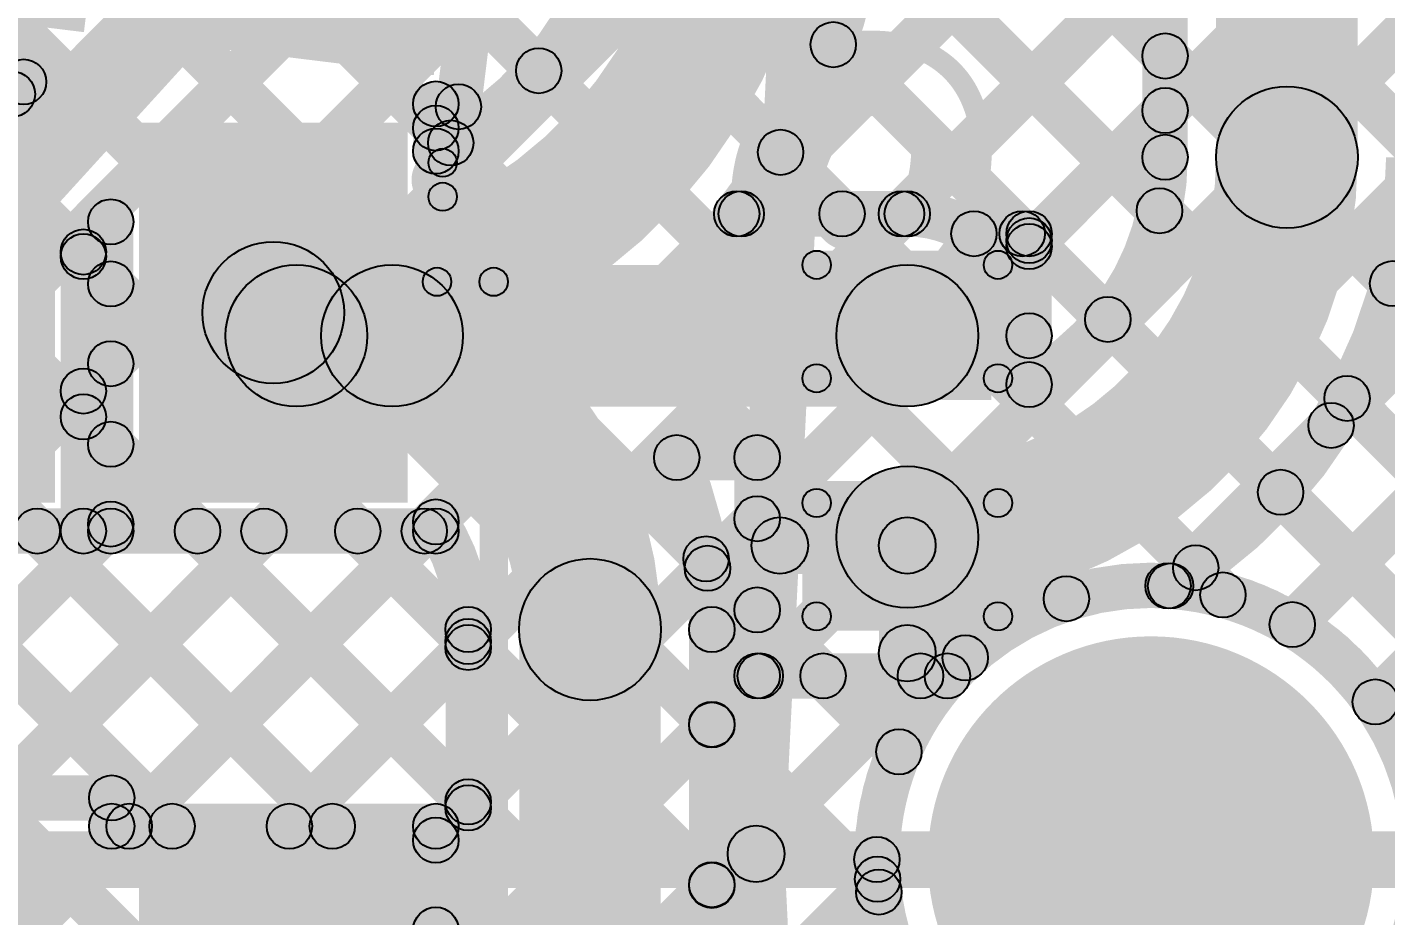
# Model space of a CAD drawing. Header units: millimetres. Extents: x -2.17 to 2.17, y -2.17 to 2.17.
# Drawn here: x -1.7723 to -1.5325, y -0.0099 to 0.1468 of the extents above; entities that cross this region are included whole.
import ezdxf

# ---------------------------------------------------------------- set-up
doc = ezdxf.new("R2010")
doc.units = ezdxf.units.MM
doc.header["$MEASUREMENT"] = 0
for name, color, linetype in [('BottomLayer', 5, 'Continuous'), ('BottomSolder', 6, 'Continuous'), ('Mechanical1', 6, 'Continuous'), ('Mechanical2', 216, 'Continuous'), ('MultiLayer', 9, 'Continuous'), ('PadHoleLayer', 156, 'Continuous'), ('TopLayer', 1, 'Continuous'), ('TopOverlay', 2, 'Continuous'), ('TopPaste', 8, 'Continuous'), ('TopSolder', 216, 'Continuous')]:
    doc.layers.add(name, color=color, linetype=linetype)

# ---------------------------------------------------------------- blocks, each defined once
blk = doc.blocks.new('WS2812B_M____125')
at = {"layer": 'TopLayer'}
for points in [[(-0.09409, 0.05079), (-0.03504, 0.05079), (-0.03504, 0.01142), (-0.09409, 0.01142)], [(0.03504, 0.05079), (0.09409, 0.05079), (0.09409, 0.01142), (0.03504, 0.01142)], [(-0.09409, -0.01142), (-0.03504, -0.01142), (-0.03504, -0.05079), (-0.09409, -0.05079)], [(0.03504, -0.01142), (0.09409, -0.01142), (0.09409, -0.05079), (0.03504, -0.05079)]]:
    blk.add_hatch(color=1, dxfattribs=at).paths.add_polyline_path(points)
at = {"layer": 'TopOverlay'}
h = blk.add_hatch(color=2, dxfattribs=at)
edge = h.paths.add_edge_path()
edge.add_arc((-0.07, 0.07), 0.0025, 0, 360)
h = blk.add_hatch(color=2, dxfattribs=at)
edge = h.paths.add_edge_path()
edge.add_arc((-0.07, 0.07), 0.0025, 0, 360)
for points in [[(0.07, 0.0725), (0.07, 0.0675), (-0.07, 0.0675), (-0.07, 0.0725)], [(-0.0675, 0.06), (-0.0725, 0.06), (-0.0725, 0.07), (-0.0675, 0.07)], [(0.0725, 0.06), (0.0675, 0.06), (0.0675, 0.07), (0.0725, 0.07)], [(-0.0675, -0.07), (-0.0725, -0.07), (-0.0725, -0.06), (-0.0675, -0.06)], [(0.0725, -0.07), (0.0675, -0.07), (0.0675, -0.06), (0.0725, -0.06)], [(0.07, -0.0675), (0.07, -0.0725), (-0.07, -0.0725), (-0.07, -0.0675)]]:
    blk.add_hatch(color=2, dxfattribs=at).paths.add_polyline_path(points)
h = blk.add_hatch(color=2, dxfattribs=at)
edge = h.paths.add_edge_path()
edge.add_arc((0.07, 0.07), 0.0025, 0, 360)
h = blk.add_hatch(color=2, dxfattribs=at)
edge = h.paths.add_edge_path()
edge.add_arc((0.07, 0.07), 0.0025, 0, 360)
h = blk.add_hatch(color=2, dxfattribs=at)
edge = h.paths.add_edge_path()
edge.add_arc((-0.091, 0.061), 0.0025, 0, 360)
h = blk.add_hatch(color=2, dxfattribs=at)
edge = h.paths.add_edge_path()
edge.add_arc((-0.085, 0.061), 0.0025, 0, 360)
h = blk.add_hatch(color=2, dxfattribs=at)
edge = h.paths.add_edge_path()
edge.add_arc((-0.07, 0.06), 0.0025, 0, 360)
h = blk.add_hatch(color=2, dxfattribs=at)
edge = h.paths.add_edge_path()
edge.add_arc((0.07, 0.06), 0.0025, 0, 360)
h = blk.add_hatch(color=2, dxfattribs=at)
edge = h.paths.add_edge_path()
edge.add_arc((-0.07, -0.06), 0.0025, 0, 360)
h = blk.add_hatch(color=2, dxfattribs=at)
edge = h.paths.add_edge_path()
edge.add_arc((0.07, -0.06), 0.0025, 0, 360)
h = blk.add_hatch(color=2, dxfattribs=at)
edge = h.paths.add_edge_path()
edge.add_arc((-0.07, -0.07), 0.0025, 0, 360)
h = blk.add_hatch(color=2, dxfattribs=at)
edge = h.paths.add_edge_path()
edge.add_arc((-0.07, -0.07), 0.0025, 0, 360)
h = blk.add_hatch(color=2, dxfattribs=at)
edge = h.paths.add_edge_path()
edge.add_arc((0.07, -0.07), 0.0025, 0, 360)
h = blk.add_hatch(color=2, dxfattribs=at)
edge = h.paths.add_edge_path()
edge.add_arc((0.07, -0.07), 0.0025, 0, 360)
at = {"layer": 'TopPaste'}
for points in [[(-0.09409, 0.05079), (-0.03504, 0.05079), (-0.03504, 0.01142), (-0.09409, 0.01142)], [(0.03504, 0.05079), (0.09409, 0.05079), (0.09409, 0.01142), (0.03504, 0.01142)], [(-0.09409, -0.01142), (-0.03504, -0.01142), (-0.03504, -0.05079), (-0.09409, -0.05079)], [(0.03504, -0.01142), (0.09409, -0.01142), (0.09409, -0.05079), (0.03504, -0.05079)]]:
    blk.add_hatch(color=8, dxfattribs=at).paths.add_polyline_path(points)
at = {"layer": 'TopSolder'}
for points in [[(-0.09809, 0.05479), (-0.03104, 0.05479), (-0.03104, 0.00742), (-0.09809, 0.00742)], [(0.03104, 0.05479), (0.09809, 0.05479), (0.09809, 0.00742), (0.03104, 0.00742)], [(-0.09809, -0.00742), (-0.03104, -0.00742), (-0.03104, -0.05479), (-0.09809, -0.05479)], [(0.03104, -0.00742), (0.09809, -0.00742), (0.09809, -0.05479), (0.03104, -0.05479)]]:
    blk.add_hatch(color=216, dxfattribs=at).paths.add_polyline_path(points)
at = {"layer": 'TopOverlay', "const_width": 0.005}
blk.add_lwpolyline([(-0.085, 0.061, 1), (-0.091, 0.061, 1)], format="xyb", close=True, dxfattribs=at)
at = {"layer": 'TopOverlay'}
for centre in [(-0.07, 0.07), (-0.07, 0.07), (0.07, 0.07), (0.07, 0.07), (-0.091, 0.061), (-0.085, 0.061), (-0.07, 0.06), (0.07, 0.06), (-0.07, -0.06), (0.07, -0.06), (-0.07, -0.07), (-0.07, -0.07), (0.07, -0.07), (0.07, -0.07)]:
    blk.add_circle(centre, 0.0025, dxfattribs=at)
blk = doc.blocks.new('WS2812B_M____126')
at = {"layer": 'TopLayer'}
for points in [[(-0.09409, 0.05079), (-0.03504, 0.05079), (-0.03504, 0.01142), (-0.09409, 0.01142)], [(0.03504, 0.05079), (0.09409, 0.05079), (0.09409, 0.01142), (0.03504, 0.01142)], [(-0.09409, -0.01142), (-0.03504, -0.01142), (-0.03504, -0.05079), (-0.09409, -0.05079)], [(0.03504, -0.01142), (0.09409, -0.01142), (0.09409, -0.05079), (0.03504, -0.05079)]]:
    blk.add_hatch(color=1, dxfattribs=at).paths.add_polyline_path(points)
at = {"layer": 'TopOverlay'}
h = blk.add_hatch(color=2, dxfattribs=at)
edge = h.paths.add_edge_path()
edge.add_arc((-0.07, 0.07), 0.0025, 0, 360)
h = blk.add_hatch(color=2, dxfattribs=at)
edge = h.paths.add_edge_path()
edge.add_arc((-0.07, 0.07), 0.0025, 0, 360)
for points in [[(0.07, 0.0725), (0.07, 0.0675), (-0.07, 0.0675), (-0.07, 0.0725)], [(-0.0675, 0.06), (-0.0725, 0.06), (-0.0725, 0.07), (-0.0675, 0.07)], [(0.0725, 0.06), (0.0675, 0.06), (0.0675, 0.07), (0.0725, 0.07)], [(-0.0675, -0.07), (-0.0725, -0.07), (-0.0725, -0.06), (-0.0675, -0.06)], [(0.0725, -0.07), (0.0675, -0.07), (0.0675, -0.06), (0.0725, -0.06)], [(0.07, -0.0675), (0.07, -0.0725), (-0.07, -0.0725), (-0.07, -0.0675)]]:
    blk.add_hatch(color=2, dxfattribs=at).paths.add_polyline_path(points)
h = blk.add_hatch(color=2, dxfattribs=at)
edge = h.paths.add_edge_path()
edge.add_arc((0.07, 0.07), 0.0025, 0, 360)
h = blk.add_hatch(color=2, dxfattribs=at)
edge = h.paths.add_edge_path()
edge.add_arc((0.07, 0.07), 0.0025, 0, 360)
h = blk.add_hatch(color=2, dxfattribs=at)
edge = h.paths.add_edge_path()
edge.add_arc((-0.091, 0.061), 0.0025, 0, 360)
h = blk.add_hatch(color=2, dxfattribs=at)
edge = h.paths.add_edge_path()
edge.add_arc((-0.085, 0.061), 0.0025, 0, 360)
h = blk.add_hatch(color=2, dxfattribs=at)
edge = h.paths.add_edge_path()
edge.add_arc((-0.07, 0.06), 0.0025, 0, 360)
h = blk.add_hatch(color=2, dxfattribs=at)
edge = h.paths.add_edge_path()
edge.add_arc((0.07, 0.06), 0.0025, 0, 360)
h = blk.add_hatch(color=2, dxfattribs=at)
edge = h.paths.add_edge_path()
edge.add_arc((-0.07, -0.06), 0.0025, 0, 360)
h = blk.add_hatch(color=2, dxfattribs=at)
edge = h.paths.add_edge_path()
edge.add_arc((0.07, -0.06), 0.0025, 0, 360)
h = blk.add_hatch(color=2, dxfattribs=at)
edge = h.paths.add_edge_path()
edge.add_arc((-0.07, -0.07), 0.0025, 0, 360)
h = blk.add_hatch(color=2, dxfattribs=at)
edge = h.paths.add_edge_path()
edge.add_arc((-0.07, -0.07), 0.0025, 0, 360)
h = blk.add_hatch(color=2, dxfattribs=at)
edge = h.paths.add_edge_path()
edge.add_arc((0.07, -0.07), 0.0025, 0, 360)
h = blk.add_hatch(color=2, dxfattribs=at)
edge = h.paths.add_edge_path()
edge.add_arc((0.07, -0.07), 0.0025, 0, 360)
at = {"layer": 'TopPaste'}
for points in [[(-0.09409, 0.05079), (-0.03504, 0.05079), (-0.03504, 0.01142), (-0.09409, 0.01142)], [(0.03504, 0.05079), (0.09409, 0.05079), (0.09409, 0.01142), (0.03504, 0.01142)], [(-0.09409, -0.01142), (-0.03504, -0.01142), (-0.03504, -0.05079), (-0.09409, -0.05079)], [(0.03504, -0.01142), (0.09409, -0.01142), (0.09409, -0.05079), (0.03504, -0.05079)]]:
    blk.add_hatch(color=8, dxfattribs=at).paths.add_polyline_path(points)
at = {"layer": 'TopSolder'}
for points in [[(-0.09809, 0.05479), (-0.03104, 0.05479), (-0.03104, 0.00742), (-0.09809, 0.00742)], [(0.03104, 0.05479), (0.09809, 0.05479), (0.09809, 0.00742), (0.03104, 0.00742)], [(-0.09809, -0.00742), (-0.03104, -0.00742), (-0.03104, -0.05479), (-0.09809, -0.05479)], [(0.03104, -0.00742), (0.09809, -0.00742), (0.09809, -0.05479), (0.03104, -0.05479)]]:
    blk.add_hatch(color=216, dxfattribs=at).paths.add_polyline_path(points)
at = {"layer": 'TopOverlay', "const_width": 0.005}
blk.add_lwpolyline([(-0.085, 0.061, 1), (-0.091, 0.061, 1)], format="xyb", close=True, dxfattribs=at)
at = {"layer": 'TopOverlay'}
for centre in [(-0.07, 0.07), (-0.07, 0.07), (0.07, 0.07), (0.07, 0.07), (-0.091, 0.061), (-0.085, 0.061), (-0.07, 0.06), (0.07, 0.06), (-0.07, -0.06), (0.07, -0.06), (-0.07, -0.07), (-0.07, -0.07), (0.07, -0.07), (0.07, -0.07)]:
    blk.add_circle(centre, 0.0025, dxfattribs=at)
blk = doc.blocks.new('C__0402_301')
at = {"layer": 'TopLayer'}
for points in [[(-0.0275, -0.0125), (-0.0275, 0.0125), (-0.0095, 0.0125), (-0.0095, -0.0125)], [(0.0095, -0.0125), (0.0095, 0.0125), (0.0275, 0.0125), (0.0275, -0.0125)]]:
    blk.add_hatch(color=1, dxfattribs=at).paths.add_polyline_path(points)
at = {"layer": 'TopOverlay'}
h = blk.add_hatch(color=2, dxfattribs=at)
edge = h.paths.add_edge_path()
edge.add_arc((-0.031, 0.016), 0.0025, 0, 360)
h = blk.add_hatch(color=2, dxfattribs=at)
edge = h.paths.add_edge_path()
edge.add_arc((-0.031, 0.016), 0.0025, 0, 360)
for points in [[(-0.031, 0.0135), (-0.031, 0.0185), (-0.011, 0.0185), (-0.011, 0.0135)], [(0.011, 0.0135), (0.011, 0.0185), (0.031, 0.0185), (0.031, 0.0135)], [(-0.0335, 0.016), (-0.0285, 0.016), (-0.0285, -0.016), (-0.0335, -0.016)], [(0.0285, 0.016), (0.0335, 0.016), (0.0335, -0.016), (0.0285, -0.016)], [(-0.031, -0.0185), (-0.031, -0.0135), (-0.011, -0.0135), (-0.011, -0.0185)], [(0.011, -0.0185), (0.011, -0.0135), (0.031, -0.0135), (0.031, -0.0185)]]:
    blk.add_hatch(color=2, dxfattribs=at).paths.add_polyline_path(points)
h = blk.add_hatch(color=2, dxfattribs=at)
edge = h.paths.add_edge_path()
edge.add_arc((-0.011, 0.016), 0.0025, 0, 360)
h = blk.add_hatch(color=2, dxfattribs=at)
edge = h.paths.add_edge_path()
edge.add_arc((0.011, 0.016), 0.0025, 0, 360)
h = blk.add_hatch(color=2, dxfattribs=at)
edge = h.paths.add_edge_path()
edge.add_arc((0.031, 0.016), 0.0025, 0, 360)
h = blk.add_hatch(color=2, dxfattribs=at)
edge = h.paths.add_edge_path()
edge.add_arc((0.031, 0.016), 0.0025, 0, 360)
h = blk.add_hatch(color=2, dxfattribs=at)
edge = h.paths.add_edge_path()
edge.add_arc((-0.031, -0.016), 0.0025, 0, 360)
h = blk.add_hatch(color=2, dxfattribs=at)
edge = h.paths.add_edge_path()
edge.add_arc((-0.031, -0.016), 0.0025, 0, 360)
h = blk.add_hatch(color=2, dxfattribs=at)
edge = h.paths.add_edge_path()
edge.add_arc((-0.011, -0.016), 0.0025, 0, 360)
h = blk.add_hatch(color=2, dxfattribs=at)
edge = h.paths.add_edge_path()
edge.add_arc((0.011, -0.016), 0.0025, 0, 360)
h = blk.add_hatch(color=2, dxfattribs=at)
edge = h.paths.add_edge_path()
edge.add_arc((0.031, -0.016), 0.0025, 0, 360)
h = blk.add_hatch(color=2, dxfattribs=at)
edge = h.paths.add_edge_path()
edge.add_arc((0.031, -0.016), 0.0025, 0, 360)
at = {"layer": 'TopPaste'}
for points in [[(-0.0275, -0.0125), (-0.0275, 0.0125), (-0.0095, 0.0125), (-0.0095, -0.0125)], [(0.0095, -0.0125), (0.0095, 0.0125), (0.0275, 0.0125), (0.0275, -0.0125)]]:
    blk.add_hatch(color=8, dxfattribs=at).paths.add_polyline_path(points)
at = {"layer": 'TopSolder'}
for points in [[(-0.02986, -0.01486), (-0.02986, 0.01486), (-0.00714, 0.01486), (-0.00714, -0.01486)], [(0.00714, -0.01486), (0.00714, 0.01486), (0.02986, 0.01486), (0.02986, -0.01486)]]:
    blk.add_hatch(color=216, dxfattribs=at).paths.add_polyline_path(points)
at = {"layer": 'TopOverlay'}
for centre in [(-0.031, 0.016), (-0.031, 0.016), (-0.011, 0.016), (0.011, 0.016), (0.031, 0.016), (0.031, 0.016), (-0.031, -0.016), (-0.031, -0.016), (-0.011, -0.016), (0.011, -0.016), (0.031, -0.016), (0.031, -0.016)]:
    blk.add_circle(centre, 0.0025, dxfattribs=at)

msp = doc.modelspace()

# ---------------------------------------------------------------- hatches: boundary and pattern name
at = {"layer": 'BottomLayer'}
for points in [[(-2.0239, 0.24906), (-2.01825, 0.25472), (-1.69986, -0.06367), (-1.70551, -0.06933)], [(-1.99562, 0.24906), (-1.98996, 0.25472), (-1.67157, -0.06367), (-1.67723, -0.06933)], [(-1.96733, 0.24906), (-1.96168, 0.25472), (-1.64329, -0.06367), (-1.64895, -0.06933)], [(-1.93905, 0.24906), (-1.93339, 0.25472), (-1.615, -0.06367), (-1.62066, -0.06933)], [(-1.92967, -0.03371), (-1.93533, -0.02806), (-1.65255, 0.25472), (-1.6469, 0.24906)], [(-1.92493, -0.05726), (-1.93059, -0.0516), (-1.62427, 0.25472), (-1.61861, 0.24906)], [(-1.90808, -0.06869), (-1.91373, -0.06303), (-1.59599, 0.25472), (-1.59033, 0.24906)], [(-1.91077, 0.24906), (-1.90511, 0.25472), (-1.58672, -0.06367), (-1.59238, -0.06933)], [(-1.88043, -0.06933), (-1.88609, -0.06367), (-1.5677, 0.25472), (-1.56204, 0.24906)], [(-1.88248, 0.24906), (-1.87682, 0.25472), (-1.6192, -0.00291), (-1.62486, -0.00856)], [(-1.85215, -0.06933), (-1.85781, -0.06367), (-1.53942, 0.25472), (-1.53376, 0.24906)], [(-1.8542, 0.24906), (-1.84854, 0.25472), (-1.61565, 0.02183), (-1.62131, 0.01617)], [(-1.82387, -0.06933), (-1.82952, -0.06367), (-1.51113, 0.25472), (-1.50548, 0.24906)], [(-1.82591, 0.24906), (-1.82026, 0.25472), (-1.60394, 0.0384), (-1.6096, 0.03275)], [(-1.79558, -0.06933), (-1.80124, -0.06367), (-1.48285, 0.25472), (-1.47719, 0.24906)], [(-1.79763, 0.24906), (-1.79197, 0.25472), (-1.58609, 0.04884), (-1.59175, 0.04318)], [(-1.7673, -0.06933), (-1.77295, -0.06367), (-1.45456, 0.25472), (-1.44891, 0.24906)], [(-1.76934, 0.24906), (-1.76369, 0.25472), (-1.55847, 0.0495), (-1.56413, 0.04384)], [(-1.73901, -0.06933), (-1.74467, -0.06367), (-1.42628, 0.25472), (-1.42062, 0.24906)], [(-1.74106, 0.24906), (-1.7354, 0.25472), (-1.41701, -0.06367), (-1.42267, -0.06933)], [(-1.71073, -0.06933), (-1.71638, -0.06367), (-1.398, 0.25472), (-1.39234, 0.24906)], [(-1.71278, 0.24906), (-1.70712, 0.25472), (-1.38873, -0.06367), (-1.39439, -0.06933)], [(-1.68449, 0.24906), (-1.67883, 0.25472), (-1.36403, -0.06009), (-1.36969, -0.06574)], [(-1.65621, 0.24906), (-1.65055, 0.25472), (-1.34842, -0.04741), (-1.35408, -0.05307)], [(-1.5677, 0.04542), (-1.57336, 0.05107), (-1.36971, 0.25472), (-1.36405, 0.24906)], [(-1.54622, 0.03861), (-1.55188, 0.04427), (-1.34143, 0.25472), (-1.33577, 0.24906)], [(-1.53158, 0.02496), (-1.53724, 0.03062), (-1.31314, 0.25472), (-1.30749, 0.24906)], [(-1.68244, -0.06933), (-1.6881, -0.06367), (-1.62507, -0.00064), (-1.61942, -0.0063)]]:
    msp.add_hatch(color=5, dxfattribs=at).paths.add_polyline_path(points)
h = msp.add_hatch(color=5, dxfattribs=at)
edge = h.paths.add_edge_path()
edge.add_arc((-1.57053, 0.04825), 0.004, 0, 360)
h = msp.add_hatch(color=5, dxfattribs=at)
edge = h.paths.add_edge_path()
edge.add_arc((-1.5613, 0.04667), 0.004, 0, 360)
h = msp.add_hatch(color=5, dxfattribs=at)
edge = h.paths.add_edge_path()
edge.add_arc((-1.58892, 0.04601), 0.004, 0, 360)
h = msp.add_hatch(color=5, dxfattribs=at)
edge = h.paths.add_edge_path()
edge.add_arc((-1.54905, 0.04144), 0.004, 0, 360)
h = msp.add_hatch(color=5, dxfattribs=at)
edge = h.paths.add_edge_path()
edge.add_arc((-1.60677, 0.03558), 0.004, 0, 360)
h = msp.add_hatch(color=5, dxfattribs=at)
edge = h.paths.add_edge_path()
edge.add_arc((-1.53441, 0.02779), 0.004, 0, 360)
h = msp.add_hatch(color=5, dxfattribs=at)
edge = h.paths.add_edge_path()
edge.add_arc((-1.574, 0), 0.03, 0, 360)
h = msp.add_hatch(color=5, dxfattribs=at)
edge = h.paths.add_edge_path()
edge.add_arc((-1.61848, 0.019), 0.004, 0, 360)
h = msp.add_hatch(color=5, dxfattribs=at)
edge = h.paths.add_edge_path()
edge.add_arc((-1.62237, 0), 0.004, 0, 360)
h = msp.add_hatch(color=5, dxfattribs=at)
edge = h.paths.add_edge_path()
edge.add_arc((-1.62225, -0.00347), 0.004, 0, 360)
h = msp.add_hatch(color=5, dxfattribs=at)
edge = h.paths.add_edge_path()
edge.add_arc((-1.62203, -0.00573), 0.004, 0, 360)
at = {"layer": 'BottomSolder'}
h = msp.add_hatch(color=6, dxfattribs=at)
edge = h.paths.add_edge_path()
edge.add_arc((-1.574, 0), 0.034, 0, 360)
at = {"layer": 'Mechanical1'}
msp.add_hatch(color=6, dxfattribs=at).paths.add_polyline_path([(-2.164, -0.005), (-2.164, 0.005), (0, 0.005), (0, -0.005)])
at = {"layer": 'Mechanical2'}
h = msp.add_hatch(color=216, dxfattribs=at)
edge = h.paths.add_edge_path()
edge.add_arc((-1.6437, 0.001), 0.005, 0, 360)
at = {"layer": 'MultiLayer'}
h = msp.add_hatch(color=9, dxfattribs=at)
edge = h.paths.add_edge_path()
edge.add_arc((-1.574, 0), 0.03, 0, 360)
at = {"layer": 'PadHoleLayer'}
h = msp.add_hatch(color=156, dxfattribs=at)
edge = h.paths.add_edge_path()
edge.add_arc((-1.574, 0), 0.03937, 0, 360)
at = {"layer": 'TopLayer'}
for points in [[(-1.5375, 0.12387), (-1.5625, 0.12387), (-1.5625, 0.24239), (-1.5375, 0.24239)], [(-1.69225, 0.13229), (-1.70019, 0.13326), (-1.6908, 0.20975), (-1.68286, 0.20877)], [(-1.5675, 0.12387), (-1.5755, 0.12387), (-1.5755, 0.18062), (-1.5675, 0.18062)], [(-1.78741, 0.0931), (-1.7948, 0.09984), (-1.72369, 0.17788), (-1.7163, 0.17115)], [(-1.60723, 0.1718), (-1.60157, 0.17746), (-1.56867, 0.14455), (-1.57433, 0.1389)], [(-1.64348, 0.11106), (-1.64913, 0.11672), (-1.59045, 0.1754), (-1.5848, 0.16974)], [(-1.62726, 0.16355), (-1.6216, 0.1692), (-1.56966, 0.11726), (-1.57532, 0.1116)], [(-1.61519, 0.11106), (-1.62085, 0.11672), (-1.57433, 0.16324), (-1.56867, 0.15758)], [(-1.6968, 0.14824), (-1.69115, 0.15389), (-1.67923, 0.14197), (-1.68488, 0.13632)], [(-1.6329, 0.1409), (-1.62724, 0.14656), (-1.5939, 0.11322), (-1.59956, 0.10756)], [(-1.7007, 0.1293), (-1.69973, 0.13724), (-1.69573, 0.13675), (-1.69671, 0.12881)], [(-1.59267, 0.1053), (-1.59833, 0.11095), (-1.57433, 0.13495), (-1.56867, 0.1293)], [(-1.69621, 0.12495), (-1.70421, 0.12495), (-1.70421, 0.13327), (-1.69621, 0.13327)], [(-1.70304, 0.12619), (-1.69738, 0.13185), (-1.69476, 0.12922), (-1.70042, 0.12356)], [(-1.6422, 0.12192), (-1.63654, 0.12757), (-1.62569, 0.11672), (-1.63134, 0.11106)], [(-1.64711, 0.10989), (-1.64711, 0.11789), (-1.617, 0.11789), (-1.617, 0.10989)], [(-1.75946, 0.10447), (-1.76537, 0.10986), (-1.76054, 0.11517), (-1.75463, 0.10978)], [(-1.60524, 0.10639), (-1.60524, 0.11439), (-1.5955, 0.11439), (-1.5955, 0.10639)], [(-1.75358, 0.05794), (-1.76158, 0.05794), (-1.76158, 0.11247), (-1.75358, 0.11247)], [(-1.5915, 0.09239), (-1.5995, 0.09239), (-1.5995, 0.11039), (-1.5915, 0.11039)], [(-1.59833, 0.10633), (-1.59267, 0.11199), (-1.57878, 0.0981), (-1.58444, 0.09244)], [(-1.76525, 0.10354), (-1.75959, 0.1092), (-1.75475, 0.10436), (-1.76041, 0.09871)], [(-1.75842, 0.05794), (-1.76642, 0.05794), (-1.76642, 0.10716), (-1.75842, 0.10716)], [(-1.72482, 0.07989), (-1.72482, 0.10489), (-1.70794, 0.10489), (-1.70794, 0.07989)], [(-1.70794, 0.07989), (-1.70794, 0.10489), (-1.617, 0.10489), (-1.617, 0.07989)], [(-1.53418, 0.09875), (-1.52852, 0.10441), (-1.52467, 0.10055), (-1.53033, 0.0949)], [(-1.53937, 0.07375), (-1.54503, 0.0794), (-1.53033, 0.0941), (-1.52467, 0.08844)], [(-1.5915, 0.08377), (-1.5995, 0.08377), (-1.5995, 0.09239), (-1.5915, 0.09239)], [(-1.75959, 0.0798), (-1.76525, 0.08546), (-1.76041, 0.09029), (-1.75475, 0.08464)], [(-1.54222, 0.07851), (-1.53656, 0.08416), (-1.52412, 0.07172), (-1.52978, 0.06606)], [(-1.76525, 0.07526), (-1.75959, 0.08091), (-1.75475, 0.07608), (-1.76041, 0.07042)], [(-1.65769, 0.06689), (-1.65769, 0.07489), (-1.6435, 0.07489), (-1.6435, 0.06689)], [(-1.6395, 0.03239), (-1.6475, 0.03239), (-1.6475, 0.07089), (-1.6395, 0.07089)], [(-1.55395, 0.06195), (-1.54829, 0.06761), (-1.50178, 0.02109), (-1.50743, 0.01544)], [(-1.54622, 0.03861), (-1.55188, 0.04427), (-1.52907, 0.06707), (-1.52342, 0.06141)], [(-1.64943, 0.04854), (-1.65509, 0.0542), (-1.64633, 0.06295), (-1.64067, 0.0573)], [(-1.81979, 0.05394), (-1.81979, 0.06194), (-1.76242, 0.06194), (-1.76242, 0.05394)], [(-1.80307, 0.00803), (-1.80873, 0.01369), (-1.76041, 0.06201), (-1.75475, 0.05635)], [(-1.80167, 0.05511), (-1.79601, 0.06077), (-1.74393, 0.00869), (-1.74959, 0.00303)], [(-1.77479, 0.00803), (-1.78044, 0.01369), (-1.73337, 0.06077), (-1.72771, 0.05511)], [(-1.77339, 0.05511), (-1.76773, 0.06077), (-1.71565, 0.00869), (-1.72131, 0.00303)], [(-1.75758, 0.05394), (-1.75758, 0.06194), (-1.70021, 0.06194), (-1.70021, 0.05394)], [(-1.7515, 0.00303), (-1.75716, 0.00869), (-1.70508, 0.06077), (-1.69942, 0.05511)], [(-1.7451, 0.05511), (-1.73944, 0.06077), (-1.69167, 0.013), (-1.69733, 0.00734)], [(-1.71682, 0.05511), (-1.71116, 0.06077), (-1.69167, 0.04128), (-1.69733, 0.03562)], [(-1.6395, 0.05039), (-1.6395, 0.06039), (-1.617, 0.06039), (-1.617, 0.05039)], [(-1.65534, 0.0502), (-1.64968, 0.05586), (-1.64067, 0.04685), (-1.64633, 0.04119)], [(-1.612, 0.03639), (-1.622, 0.03639), (-1.622, 0.05539), (-1.612, 0.05539)], [(-1.56893, 0.04864), (-1.56327, 0.0543), (-1.55847, 0.0495), (-1.56413, 0.04384)], [(-1.53158, 0.02496), (-1.53724, 0.03062), (-1.52195, 0.04591), (-1.51629, 0.04025)], [(-1.72322, 0.00303), (-1.72888, 0.00869), (-1.69733, 0.04024), (-1.69167, 0.03458)], [(-1.6905, -0.05874), (-1.6985, -0.05874), (-1.6985, 0.04057), (-1.6905, 0.04057)], [(-1.6605, -0.05874), (-1.6855, -0.05874), (-1.6855, 0.04057), (-1.6605, 0.04057)], [(-1.6475, -0.05874), (-1.6555, -0.05874), (-1.6555, 0.04057), (-1.6475, 0.04057)], [(-1.6435, 0.02839), (-1.6435, 0.03639), (-1.60992, 0.03639), (-1.60992, 0.02839)], [(-1.64867, 0.02101), (-1.65433, 0.02667), (-1.64578, 0.03522), (-1.64012, 0.02956)], [(-1.64867, -0.00727), (-1.65433, -0.00162), (-1.6175, 0.03522), (-1.61184, 0.02956)], [(-1.6347, 0.02956), (-1.62904, 0.03522), (-1.61565, 0.02183), (-1.62131, 0.01617)], [(-1.65433, 0.02091), (-1.64867, 0.02656), (-1.6192, -0.00291), (-1.62486, -0.00856)], [(-1.82479, 0.00686), (-1.82479, 0.01486), (-1.75742, 0.01486), (-1.75742, 0.00686)], [(-1.75342, 0.00586), (-1.76142, 0.00586), (-1.76142, 0.01086), (-1.75342, 0.01086)], [(-1.75742, 0.00186), (-1.75742, 0.00986), (-1.70021, 0.00986), (-1.70021, 0.00186)], [(-1.69738, 0.00058), (-1.70304, 0.00624), (-1.69733, 0.01195), (-1.69167, 0.0063)], [(-1.69621, -0.07119), (-1.70421, -0.07119), (-1.70421, 0.00586), (-1.69621, 0.00586)], [(-1.64867, -0.03556), (-1.65433, -0.0299), (-1.62507, -0.00064), (-1.61942, -0.0063)], [(-1.65433, -0.00738), (-1.64867, -0.00172), (-1.51867, -0.13172), (-1.52433, -0.13738)], [(-1.70304, -0.01523), (-1.69738, -0.00958), (-1.69167, -0.01529), (-1.69733, -0.02095)]]:
    msp.add_hatch(color=1, dxfattribs=at).paths.add_polyline_path(points)
h = msp.add_hatch(color=1, dxfattribs=at)
edge = h.paths.add_edge_path()
edge.add_arc((-1.63007, 0.14373), 0.004, 0, 360)
h = msp.add_hatch(color=1, dxfattribs=at)
edge = h.paths.add_edge_path()
edge.add_arc((-1.5715, 0.14173), 0.004, 0, 360)
h = msp.add_hatch(color=1, dxfattribs=at)
edge = h.paths.add_edge_path()
edge.add_arc((-1.68205, 0.13914), 0.004, 0, 360)
h = msp.add_hatch(color=1, dxfattribs=at)
edge = h.paths.add_edge_path()
edge.add_arc((-1.77297, 0.13716), 0.004, 0, 360)
h = msp.add_hatch(color=1, dxfattribs=at)
edge = h.paths.add_edge_path()
edge.add_arc((-1.77494, 0.135), 0.004, 0, 360)
h = msp.add_hatch(color=1, dxfattribs=at)
edge = h.paths.add_edge_path()
edge.add_arc((-1.70021, 0.13327), 0.004, 0, 360)
h = msp.add_hatch(color=1, dxfattribs=at)
edge = h.paths.add_edge_path()
edge.add_arc((-1.70021, 0.13327), 0.004, 0, 360)
h = msp.add_hatch(color=1, dxfattribs=at)
edge = h.paths.add_edge_path()
edge.add_arc((-1.69622, 0.13278), 0.004, 0, 360)
h = msp.add_hatch(color=1, dxfattribs=at)
edge = h.paths.add_edge_path()
edge.add_arc((-1.69622, 0.13278), 0.004, 0, 360)
h = msp.add_hatch(color=1, dxfattribs=at)
edge = h.paths.add_edge_path()
edge.add_arc((-1.5715, 0.13212), 0.004, 0, 360)
h = msp.add_hatch(color=1, dxfattribs=at)
edge = h.paths.add_edge_path()
edge.add_arc((-1.55, 0.12387), 0.0125, 0, 360)
h = msp.add_hatch(color=1, dxfattribs=at)
edge = h.paths.add_edge_path()
edge.add_arc((-1.55, 0.12387), 0.0125, 0, 360)
h = msp.add_hatch(color=1, dxfattribs=at)
edge = h.paths.add_edge_path()
edge.add_arc((-1.70021, 0.12902), 0.004, 0, 360)
h = msp.add_hatch(color=1, dxfattribs=at)
edge = h.paths.add_edge_path()
edge.add_arc((-1.69759, 0.12639), 0.004, 0, 360)
h = msp.add_hatch(color=1, dxfattribs=at)
edge = h.paths.add_edge_path()
edge.add_arc((-1.70021, 0.12495), 0.004, 0, 360)
h = msp.add_hatch(color=1, dxfattribs=at)
edge = h.paths.add_edge_path()
edge.add_arc((-1.70021, 0.12495), 0.004, 0, 360)
h = msp.add_hatch(color=1, dxfattribs=at)
edge = h.paths.add_edge_path()
edge.add_arc((-1.63937, 0.12474), 0.004, 0, 360)
h = msp.add_hatch(color=1, dxfattribs=at)
edge = h.paths.add_edge_path()
edge.add_arc((-1.5715, 0.12387), 0.004, 0, 360)
h = msp.add_hatch(color=1, dxfattribs=at)
edge = h.paths.add_edge_path()
edge.add_arc((-1.5715, 0.12387), 0.004, 0, 360)
h = msp.add_hatch(color=1, dxfattribs=at)
edge = h.paths.add_edge_path()
edge.add_arc((-1.64711, 0.11389), 0.004, 0, 360)
h = msp.add_hatch(color=1, dxfattribs=at)
edge = h.paths.add_edge_path()
edge.add_arc((-1.64711, 0.11389), 0.004, 0, 360)
h = msp.add_hatch(color=1, dxfattribs=at)
edge = h.paths.add_edge_path()
edge.add_arc((-1.6463, 0.11389), 0.004, 0, 360)
h = msp.add_hatch(color=1, dxfattribs=at)
edge = h.paths.add_edge_path()
edge.add_arc((-1.62852, 0.11389), 0.004, 0, 360)
h = msp.add_hatch(color=1, dxfattribs=at)
edge = h.paths.add_edge_path()
edge.add_arc((-1.61802, 0.11389), 0.004, 0, 360)
h = msp.add_hatch(color=1, dxfattribs=at)
edge = h.paths.add_edge_path()
edge.add_arc((-1.617, 0.11389), 0.004, 0, 360)
h = msp.add_hatch(color=1, dxfattribs=at)
edge = h.paths.add_edge_path()
edge.add_arc((-1.617, 0.11389), 0.004, 0, 360)
h = msp.add_hatch(color=1, dxfattribs=at)
edge = h.paths.add_edge_path()
edge.add_arc((-1.57249, 0.11443), 0.004, 0, 360)
h = msp.add_hatch(color=1, dxfattribs=at)
edge = h.paths.add_edge_path()
edge.add_arc((-1.75758, 0.11247), 0.004, 0, 360)
h = msp.add_hatch(color=1, dxfattribs=at)
edge = h.paths.add_edge_path()
edge.add_arc((-1.75758, 0.11247), 0.004, 0, 360)
h = msp.add_hatch(color=1, dxfattribs=at)
edge = h.paths.add_edge_path()
edge.add_arc((-1.60524, 0.11039), 0.004, 0, 360)
h = msp.add_hatch(color=1, dxfattribs=at)
edge = h.paths.add_edge_path()
edge.add_arc((-1.60524, 0.11039), 0.004, 0, 360)
h = msp.add_hatch(color=1, dxfattribs=at)
edge = h.paths.add_edge_path()
edge.add_arc((-1.59673, 0.11039), 0.004, 0, 360)
h = msp.add_hatch(color=1, dxfattribs=at)
edge = h.paths.add_edge_path()
edge.add_arc((-1.5955, 0.11039), 0.004, 0, 360)
h = msp.add_hatch(color=1, dxfattribs=at)
edge = h.paths.add_edge_path()
edge.add_arc((-1.5955, 0.11039), 0.004, 0, 360)
h = msp.add_hatch(color=1, dxfattribs=at)
edge = h.paths.add_edge_path()
edge.add_arc((-1.5955, 0.10916), 0.004, 0, 360)
h = msp.add_hatch(color=1, dxfattribs=at)
edge = h.paths.add_edge_path()
edge.add_arc((-1.76242, 0.10716), 0.004, 0, 360)
h = msp.add_hatch(color=1, dxfattribs=at)
edge = h.paths.add_edge_path()
edge.add_arc((-1.76242, 0.10716), 0.004, 0, 360)
h = msp.add_hatch(color=1, dxfattribs=at)
edge = h.paths.add_edge_path()
edge.add_arc((-1.76242, 0.10637), 0.004, 0, 360)
h = msp.add_hatch(color=1, dxfattribs=at)
edge = h.paths.add_edge_path()
edge.add_arc((-1.5955, 0.10812), 0.004, 0, 360)
h = msp.add_hatch(color=1, dxfattribs=at)
edge = h.paths.add_edge_path()
edge.add_arc((-1.7289, 0.09647), 0.0125, 0, 360)
h = msp.add_hatch(color=1, dxfattribs=at)
edge = h.paths.add_edge_path()
edge.add_arc((-1.7289, 0.09647), 0.0125, 0, 360)
h = msp.add_hatch(color=1, dxfattribs=at)
edge = h.paths.add_edge_path()
edge.add_arc((-1.75758, 0.10153), 0.004, 0, 360)
h = msp.add_hatch(color=1, dxfattribs=at)
edge = h.paths.add_edge_path()
edge.add_arc((-1.53135, 0.10158), 0.004, 0, 360)
h = msp.add_hatch(color=1, dxfattribs=at)
edge = h.paths.add_edge_path()
edge.add_arc((-1.72482, 0.09239), 0.0125, 0, 360)
h = msp.add_hatch(color=1, dxfattribs=at)
edge = h.paths.add_edge_path()
edge.add_arc((-1.72482, 0.09239), 0.0125, 0, 360)
h = msp.add_hatch(color=1, dxfattribs=at)
edge = h.paths.add_edge_path()
edge.add_arc((-1.70794, 0.09239), 0.0125, 0, 360)
h = msp.add_hatch(color=1, dxfattribs=at)
edge = h.paths.add_edge_path()
edge.add_arc((-1.70794, 0.09239), 0.0125, 0, 360)
h = msp.add_hatch(color=1, dxfattribs=at)
edge = h.paths.add_edge_path()
edge.add_arc((-1.70794, 0.09239), 0.0125, 0, 360)
h = msp.add_hatch(color=1, dxfattribs=at)
edge = h.paths.add_edge_path()
edge.add_arc((-1.617, 0.09239), 0.0125, 0, 360)
h = msp.add_hatch(color=1, dxfattribs=at)
edge = h.paths.add_edge_path()
edge.add_arc((-1.58161, 0.09527), 0.004, 0, 360)
h = msp.add_hatch(color=1, dxfattribs=at)
edge = h.paths.add_edge_path()
edge.add_arc((-1.5955, 0.09239), 0.004, 0, 360)
h = msp.add_hatch(color=1, dxfattribs=at)
edge = h.paths.add_edge_path()
edge.add_arc((-1.5955, 0.09239), 0.004, 0, 360)
h = msp.add_hatch(color=1, dxfattribs=at)
edge = h.paths.add_edge_path()
edge.add_arc((-1.75758, 0.08746), 0.004, 0, 360)
h = msp.add_hatch(color=1, dxfattribs=at)
edge = h.paths.add_edge_path()
edge.add_arc((-1.76242, 0.08263), 0.004, 0, 360)
h = msp.add_hatch(color=1, dxfattribs=at)
edge = h.paths.add_edge_path()
edge.add_arc((-1.5955, 0.08377), 0.004, 0, 360)
h = msp.add_hatch(color=1, dxfattribs=at)
edge = h.paths.add_edge_path()
edge.add_arc((-1.5955, 0.08377), 0.004, 0, 360)
h = msp.add_hatch(color=1, dxfattribs=at)
edge = h.paths.add_edge_path()
edge.add_arc((-1.53939, 0.08133), 0.004, 0, 360)
h = msp.add_hatch(color=1, dxfattribs=at)
edge = h.paths.add_edge_path()
edge.add_arc((-1.76242, 0.07808), 0.004, 0, 360)
h = msp.add_hatch(color=1, dxfattribs=at)
edge = h.paths.add_edge_path()
edge.add_arc((-1.5422, 0.07657), 0.004, 0, 360)
h = msp.add_hatch(color=1, dxfattribs=at)
edge = h.paths.add_edge_path()
edge.add_arc((-1.75758, 0.07325), 0.004, 0, 360)
h = msp.add_hatch(color=1, dxfattribs=at)
edge = h.paths.add_edge_path()
edge.add_arc((-1.65769, 0.07089), 0.004, 0, 360)
h = msp.add_hatch(color=1, dxfattribs=at)
edge = h.paths.add_edge_path()
edge.add_arc((-1.65769, 0.07089), 0.004, 0, 360)
h = msp.add_hatch(color=1, dxfattribs=at)
edge = h.paths.add_edge_path()
edge.add_arc((-1.6435, 0.07089), 0.004, 0, 360)
h = msp.add_hatch(color=1, dxfattribs=at)
edge = h.paths.add_edge_path()
edge.add_arc((-1.6435, 0.07089), 0.004, 0, 360)
h = msp.add_hatch(color=1, dxfattribs=at)
edge = h.paths.add_edge_path()
edge.add_arc((-1.617, 0.05687), 0.0125, 0, 360)
h = msp.add_hatch(color=1, dxfattribs=at)
edge = h.paths.add_edge_path()
edge.add_arc((-1.55112, 0.06478), 0.004, 0, 360)
h = msp.add_hatch(color=1, dxfattribs=at)
edge = h.paths.add_edge_path()
edge.add_arc((-1.75758, 0.05918), 0.004, 0, 360)
h = msp.add_hatch(color=1, dxfattribs=at)
edge = h.paths.add_edge_path()
edge.add_arc((-1.70021, 0.05955), 0.004, 0, 360)
h = msp.add_hatch(color=1, dxfattribs=at)
edge = h.paths.add_edge_path()
edge.add_arc((-1.6435, 0.06012), 0.004, 0, 360)
h = msp.add_hatch(color=1, dxfattribs=at)
edge = h.paths.add_edge_path()
edge.add_arc((-1.77056, 0.05794), 0.004, 0, 360)
h = msp.add_hatch(color=1, dxfattribs=at)
edge = h.paths.add_edge_path()
edge.add_arc((-1.76242, 0.05794), 0.004, 0, 360)
h = msp.add_hatch(color=1, dxfattribs=at)
edge = h.paths.add_edge_path()
edge.add_arc((-1.76242, 0.05794), 0.004, 0, 360)
h = msp.add_hatch(color=1, dxfattribs=at)
edge = h.paths.add_edge_path()
edge.add_arc((-1.75758, 0.05794), 0.004, 0, 360)
h = msp.add_hatch(color=1, dxfattribs=at)
edge = h.paths.add_edge_path()
edge.add_arc((-1.75758, 0.05794), 0.004, 0, 360)
h = msp.add_hatch(color=1, dxfattribs=at)
edge = h.paths.add_edge_path()
edge.add_arc((-1.74227, 0.05794), 0.004, 0, 360)
h = msp.add_hatch(color=1, dxfattribs=at)
edge = h.paths.add_edge_path()
edge.add_arc((-1.73054, 0.05794), 0.004, 0, 360)
h = msp.add_hatch(color=1, dxfattribs=at)
edge = h.paths.add_edge_path()
edge.add_arc((-1.71399, 0.05794), 0.004, 0, 360)
h = msp.add_hatch(color=1, dxfattribs=at)
edge = h.paths.add_edge_path()
edge.add_arc((-1.70225, 0.05794), 0.004, 0, 360)
h = msp.add_hatch(color=1, dxfattribs=at)
edge = h.paths.add_edge_path()
edge.add_arc((-1.70021, 0.05794), 0.004, 0, 360)
h = msp.add_hatch(color=1, dxfattribs=at)
edge = h.paths.add_edge_path()
edge.add_arc((-1.6395, 0.05539), 0.005, 0, 360)
h = msp.add_hatch(color=1, dxfattribs=at)
edge = h.paths.add_edge_path()
edge.add_arc((-1.617, 0.05539), 0.005, 0, 360)
h = msp.add_hatch(color=1, dxfattribs=at)
edge = h.paths.add_edge_path()
edge.add_arc((-1.617, 0.05539), 0.005, 0, 360)
h = msp.add_hatch(color=1, dxfattribs=at)
edge = h.paths.add_edge_path()
edge.add_arc((-1.65251, 0.05303), 0.004, 0, 360)
h = msp.add_hatch(color=1, dxfattribs=at)
edge = h.paths.add_edge_path()
edge.add_arc((-1.65226, 0.05137), 0.004, 0, 360)
h = msp.add_hatch(color=1, dxfattribs=at)
edge = h.paths.add_edge_path()
edge.add_arc((-1.5661, 0.05147), 0.004, 0, 360)
h = msp.add_hatch(color=1, dxfattribs=at)
edge = h.paths.add_edge_path()
edge.add_arc((-1.673, 0.04057), 0.0125, 0, 360)
h = msp.add_hatch(color=1, dxfattribs=at)
edge = h.paths.add_edge_path()
edge.add_arc((-1.673, 0.04057), 0.0125, 0, 360)
h = msp.add_hatch(color=1, dxfattribs=at)
edge = h.paths.add_edge_path()
edge.add_arc((-1.57098, 0.04828), 0.004, 0, 360)
h = msp.add_hatch(color=1, dxfattribs=at)
edge = h.paths.add_edge_path()
edge.add_arc((-1.57098, 0.04828), 0.004, 0, 360)
h = msp.add_hatch(color=1, dxfattribs=at)
edge = h.paths.add_edge_path()
edge.add_arc((-1.5613, 0.04667), 0.004, 0, 360)
h = msp.add_hatch(color=1, dxfattribs=at)
edge = h.paths.add_edge_path()
edge.add_arc((-1.6435, 0.04402), 0.004, 0, 360)
h = msp.add_hatch(color=1, dxfattribs=at)
edge = h.paths.add_edge_path()
edge.add_arc((-1.6945, 0.04057), 0.004, 0, 360)
h = msp.add_hatch(color=1, dxfattribs=at)
edge = h.paths.add_edge_path()
edge.add_arc((-1.6945, 0.04057), 0.004, 0, 360)
h = msp.add_hatch(color=1, dxfattribs=at)
edge = h.paths.add_edge_path()
edge.add_arc((-1.6515, 0.04057), 0.004, 0, 360)
h = msp.add_hatch(color=1, dxfattribs=at)
edge = h.paths.add_edge_path()
edge.add_arc((-1.6515, 0.04057), 0.004, 0, 360)
h = msp.add_hatch(color=1, dxfattribs=at)
edge = h.paths.add_edge_path()
edge.add_arc((-1.54905, 0.04144), 0.004, 0, 360)
h = msp.add_hatch(color=1, dxfattribs=at)
edge = h.paths.add_edge_path()
edge.add_arc((-1.6945, 0.03845), 0.004, 0, 360)
h = msp.add_hatch(color=1, dxfattribs=at)
edge = h.paths.add_edge_path()
edge.add_arc((-1.6945, 0.03741), 0.004, 0, 360)
h = msp.add_hatch(color=1, dxfattribs=at)
edge = h.paths.add_edge_path()
edge.add_arc((-1.617, 0.03639), 0.005, 0, 360)
h = msp.add_hatch(color=1, dxfattribs=at)
edge = h.paths.add_edge_path()
edge.add_arc((-1.6435, 0.03239), 0.004, 0, 360)
h = msp.add_hatch(color=1, dxfattribs=at)
edge = h.paths.add_edge_path()
edge.add_arc((-1.6435, 0.03239), 0.004, 0, 360)
h = msp.add_hatch(color=1, dxfattribs=at)
edge = h.paths.add_edge_path()
edge.add_arc((-1.64295, 0.03239), 0.004, 0, 360)
h = msp.add_hatch(color=1, dxfattribs=at)
edge = h.paths.add_edge_path()
edge.add_arc((-1.63187, 0.03239), 0.004, 0, 360)
h = msp.add_hatch(color=1, dxfattribs=at)
edge = h.paths.add_edge_path()
edge.add_arc((-1.61467, 0.03239), 0.004, 0, 360)
h = msp.add_hatch(color=1, dxfattribs=at)
edge = h.paths.add_edge_path()
edge.add_arc((-1.60992, 0.03239), 0.004, 0, 360)
h = msp.add_hatch(color=1, dxfattribs=at)
edge = h.paths.add_edge_path()
edge.add_arc((-1.60992, 0.03239), 0.004, 0, 360)
h = msp.add_hatch(color=1, dxfattribs=at)
edge = h.paths.add_edge_path()
edge.add_arc((-1.53441, 0.02779), 0.004, 0, 360)
h = msp.add_hatch(color=1, dxfattribs=at)
edge = h.paths.add_edge_path()
edge.add_arc((-1.574, 0), 0.03, 0, 360)
h = msp.add_hatch(color=1, dxfattribs=at)
edge = h.paths.add_edge_path()
edge.add_arc((-1.6515, 0.02384), 0.004, 0, 360)
h = msp.add_hatch(color=1, dxfattribs=at)
edge = h.paths.add_edge_path()
edge.add_arc((-1.6515, 0.02374), 0.004, 0, 360)
h = msp.add_hatch(color=1, dxfattribs=at)
edge = h.paths.add_edge_path()
edge.add_arc((-1.61848, 0.019), 0.004, 0, 360)
h = msp.add_hatch(color=1, dxfattribs=at)
edge = h.paths.add_edge_path()
edge.add_arc((-1.75742, 0.01086), 0.004, 0, 360)
h = msp.add_hatch(color=1, dxfattribs=at)
edge = h.paths.add_edge_path()
edge.add_arc((-1.75742, 0.01086), 0.004, 0, 360)
h = msp.add_hatch(color=1, dxfattribs=at)
edge = h.paths.add_edge_path()
edge.add_arc((-1.6945, 0.01017), 0.004, 0, 360)
h = msp.add_hatch(color=1, dxfattribs=at)
edge = h.paths.add_edge_path()
edge.add_arc((-1.6945, 0.00912), 0.004, 0, 360)
h = msp.add_hatch(color=1, dxfattribs=at)
edge = h.paths.add_edge_path()
edge.add_arc((-1.75742, 0.00586), 0.004, 0, 360)
h = msp.add_hatch(color=1, dxfattribs=at)
edge = h.paths.add_edge_path()
edge.add_arc((-1.75742, 0.00586), 0.004, 0, 360)
h = msp.add_hatch(color=1, dxfattribs=at)
edge = h.paths.add_edge_path()
edge.add_arc((-1.75433, 0.00586), 0.004, 0, 360)
h = msp.add_hatch(color=1, dxfattribs=at)
edge = h.paths.add_edge_path()
edge.add_arc((-1.74676, 0.00586), 0.004, 0, 360)
h = msp.add_hatch(color=1, dxfattribs=at)
edge = h.paths.add_edge_path()
edge.add_arc((-1.72605, 0.00586), 0.004, 0, 360)
h = msp.add_hatch(color=1, dxfattribs=at)
edge = h.paths.add_edge_path()
edge.add_arc((-1.71848, 0.00586), 0.004, 0, 360)
h = msp.add_hatch(color=1, dxfattribs=at)
edge = h.paths.add_edge_path()
edge.add_arc((-1.70021, 0.00586), 0.004, 0, 360)
h = msp.add_hatch(color=1, dxfattribs=at)
edge = h.paths.add_edge_path()
edge.add_arc((-1.70021, 0.00586), 0.004, 0, 360)
h = msp.add_hatch(color=1, dxfattribs=at)
edge = h.paths.add_edge_path()
edge.add_arc((-1.70021, 0.00341), 0.004, 0, 360)
h = msp.add_hatch(color=1, dxfattribs=at)
edge = h.paths.add_edge_path()
edge.add_arc((-1.62225, -0.00347), 0.004, 0, 360)
h = msp.add_hatch(color=1, dxfattribs=at)
edge = h.paths.add_edge_path()
edge.add_arc((-1.6515, -0.00444), 0.004, 0, 360)
h = msp.add_hatch(color=1, dxfattribs=at)
edge = h.paths.add_edge_path()
edge.add_arc((-1.6515, -0.00455), 0.004, 0, 360)
h = msp.add_hatch(color=1, dxfattribs=at)
edge = h.paths.add_edge_path()
edge.add_arc((-1.62203, -0.00573), 0.004, 0, 360)
h = msp.add_hatch(color=1, dxfattribs=at)
edge = h.paths.add_edge_path()
edge.add_arc((-1.70021, -0.0124), 0.004, 0, 360)
at = {"layer": 'TopSolder'}
h = msp.add_hatch(color=216, dxfattribs=at)
edge = h.paths.add_edge_path()
edge.add_arc((-1.574, 0), 0.034, 0, 360)

# ---------------------------------------------------------------- linework, layer by layer
at = {"layer": 'BottomLayer', "const_width": 0.008}
msp.add_lwpolyline([(-1.52563, 0, 1), (-1.62237, 0, 1)], format="xyb", close=True, dxfattribs=at)
at = {"layer": 'BottomLayer'}
for centre in [(-1.57053, 0.04825), (-1.5613, 0.04667), (-1.58892, 0.04601), (-1.54905, 0.04144), (-1.60677, 0.03558), (-1.53441, 0.02779), (-1.61848, 0.019), (-1.62237, 0), (-1.62225, -0.00347), (-1.62203, -0.00573)]:
    msp.add_circle(centre, 0.004, dxfattribs=at)
at = {"layer": 'Mechanical2', "const_width": 0.01}
for points in [[(2.16535, 0.001, 1), (-2.16535, 0.001, 1)], [(2.08135, -0.01, 1), (-2.04935, -0.01, 1)], [(1.84055, 0.001, 1), (-1.84055, 0.001, 1)], [(1.6437, 0.001, 1), (-1.6437, 0.001, 1)]]:
    msp.add_lwpolyline(points, format="xyb", close=True, dxfattribs=at)
at = {"layer": 'Mechanical2'}
msp.add_circle((-1.6437, 0.001), 0.005, dxfattribs=at)
at = {"layer": 'TopLayer'}
for points, const_width in [([(-1.851, 0.11283, -0.414214), (-1.78174, 0.18209)], 0.025), ([(-1.645, 0.18037, -0.414214), (-1.7289, 0.09647)], 0.025), ([(-1.6665, 0.18037, -0.280293), (-1.70021, 0.12495)], 0.008), ([(-1.62355, 0.17698, -0.164032), (-1.64711, 0.11389)], 0.008), ([(-1.55, 0.12387, -0.414214), (-1.617, 0.05687)], 0.025), ([(-1.5715, 0.12387, -0.276392), (-1.5955, 0.08377)], 0.008), ([(-1.5285, 0.12387, -0.261732), (-1.57098, 0.04828)], 0.008), ([(-1.617, 0.11389, -0.145677), (-1.60524, 0.11039)], 0.008), ([(-1.72482, 0.09239, -0.414209), (-1.7289, 0.09647)], 0.025), ([(-1.70794, 0.09239, -0.305626), (-1.673, 0.04057)], 0.025), ([(-1.65769, 0.07089, -0.10097), (-1.6515, 0.04057)], 0.008), ([(-1.70021, 0.05955, -0.147202), (-1.6945, 0.04057)], 0.008), ([(-1.57098, 0.04828, -0.396037), (-1.52563, 0)], 0.008), ([(-1.52563, 0, -1.455521), (-1.60992, 0.03239)], 0.008)]:
    msp.add_lwpolyline(points, format="xyb", dxfattribs=dict(at, const_width=const_width))
for centre, radius in [((-1.63007, 0.14373), 0.004), ((-1.5715, 0.14173), 0.004), ((-1.68205, 0.13914), 0.004), ((-1.77297, 0.13716), 0.004), ((-1.77494, 0.135), 0.004), ((-1.70021, 0.13327), 0.004), ((-1.70021, 0.13327), 0.004), ((-1.69622, 0.13278), 0.004), ((-1.69622, 0.13278), 0.004), ((-1.5715, 0.13212), 0.004), ((-1.55, 0.12387), 0.0125), ((-1.55, 0.12387), 0.0125), ((-1.70021, 0.12902), 0.004), ((-1.69759, 0.12639), 0.004), ((-1.70021, 0.12495), 0.004), ((-1.70021, 0.12495), 0.004), ((-1.63937, 0.12474), 0.004), ((-1.5715, 0.12387), 0.004), ((-1.5715, 0.12387), 0.004), ((-1.64711, 0.11389), 0.004), ((-1.64711, 0.11389), 0.004), ((-1.6463, 0.11389), 0.004), ((-1.62852, 0.11389), 0.004), ((-1.61802, 0.11389), 0.004), ((-1.617, 0.11389), 0.004), ((-1.617, 0.11389), 0.004), ((-1.57249, 0.11443), 0.004), ((-1.75758, 0.11247), 0.004), ((-1.75758, 0.11247), 0.004), ((-1.60524, 0.11039), 0.004), ((-1.60524, 0.11039), 0.004), ((-1.59673, 0.11039), 0.004), ((-1.5955, 0.11039), 0.004), ((-1.5955, 0.11039), 0.004), ((-1.5955, 0.10916), 0.004), ((-1.76242, 0.10716), 0.004), ((-1.76242, 0.10716), 0.004), ((-1.76242, 0.10637), 0.004), ((-1.5955, 0.10812), 0.004), ((-1.7289, 0.09647), 0.0125), ((-1.7289, 0.09647), 0.0125), ((-1.75758, 0.10153), 0.004), ((-1.53135, 0.10158), 0.004), ((-1.72482, 0.09239), 0.0125), ((-1.72482, 0.09239), 0.0125), ((-1.70794, 0.09239), 0.0125), ((-1.70794, 0.09239), 0.0125), ((-1.70794, 0.09239), 0.0125), ((-1.617, 0.09239), 0.0125), ((-1.58161, 0.09527), 0.004), ((-1.5955, 0.09239), 0.004), ((-1.5955, 0.09239), 0.004), ((-1.75758, 0.08746), 0.004), ((-1.76242, 0.08263), 0.004), ((-1.5955, 0.08377), 0.004), ((-1.5955, 0.08377), 0.004), ((-1.53939, 0.08133), 0.004), ((-1.76242, 0.07808), 0.004), ((-1.5422, 0.07657), 0.004), ((-1.75758, 0.07325), 0.004), ((-1.65769, 0.07089), 0.004), ((-1.65769, 0.07089), 0.004), ((-1.6435, 0.07089), 0.004), ((-1.6435, 0.07089), 0.004), ((-1.617, 0.05687), 0.0125), ((-1.55112, 0.06478), 0.004), ((-1.75758, 0.05918), 0.004), ((-1.70021, 0.05955), 0.004), ((-1.6435, 0.06012), 0.004), ((-1.77056, 0.05794), 0.004), ((-1.76242, 0.05794), 0.004), ((-1.76242, 0.05794), 0.004), ((-1.75758, 0.05794), 0.004), ((-1.75758, 0.05794), 0.004), ((-1.74227, 0.05794), 0.004), ((-1.73054, 0.05794), 0.004), ((-1.71399, 0.05794), 0.004), ((-1.70225, 0.05794), 0.004), ((-1.70021, 0.05794), 0.004), ((-1.6395, 0.05539), 0.005), ((-1.617, 0.05539), 0.005), ((-1.617, 0.05539), 0.005), ((-1.65251, 0.05303), 0.004), ((-1.65226, 0.05137), 0.004), ((-1.5661, 0.05147), 0.004), ((-1.673, 0.04057), 0.0125), ((-1.673, 0.04057), 0.0125), ((-1.57098, 0.04828), 0.004), ((-1.57098, 0.04828), 0.004), ((-1.5613, 0.04667), 0.004), ((-1.6435, 0.04402), 0.004), ((-1.6945, 0.04057), 0.004), ((-1.6945, 0.04057), 0.004), ((-1.6515, 0.04057), 0.004), ((-1.6515, 0.04057), 0.004), ((-1.54905, 0.04144), 0.004), ((-1.6945, 0.03845), 0.004), ((-1.6945, 0.03741), 0.004), ((-1.617, 0.03639), 0.005), ((-1.6435, 0.03239), 0.004), ((-1.6435, 0.03239), 0.004), ((-1.64295, 0.03239), 0.004), ((-1.63187, 0.03239), 0.004), ((-1.61467, 0.03239), 0.004), ((-1.60992, 0.03239), 0.004), ((-1.60992, 0.03239), 0.004), ((-1.53441, 0.02779), 0.004), ((-1.6515, 0.02384), 0.004), ((-1.6515, 0.02374), 0.004), ((-1.61848, 0.019), 0.004), ((-1.75742, 0.01086), 0.004), ((-1.75742, 0.01086), 0.004), ((-1.6945, 0.01017), 0.004), ((-1.6945, 0.00912), 0.004), ((-1.75742, 0.00586), 0.004), ((-1.75742, 0.00586), 0.004), ((-1.75433, 0.00586), 0.004), ((-1.74676, 0.00586), 0.004), ((-1.72605, 0.00586), 0.004), ((-1.71848, 0.00586), 0.004), ((-1.70021, 0.00586), 0.004), ((-1.70021, 0.00586), 0.004), ((-1.70021, 0.00341), 0.004), ((-1.62225, -0.00347), 0.004), ((-1.6515, -0.00444), 0.004), ((-1.6515, -0.00455), 0.004), ((-1.62203, -0.00573), 0.004), ((-1.70021, -0.0124), 0.004)]:
    msp.add_circle(centre, radius, dxfattribs=at)

# ---------------------------------------------------------------- block references
for name, p, rotation in [('WS2812B_M____125', (-1.743, 0.24239), 263), ('WS2812B_M____126', (-1.76, 0.0319), 270), ('C__0402_301', (-1.617, 0.07389), 90)]:
    msp.add_blockref(name, p, dxfattribs=dict(rotation=rotation))

# ---------------------------------------------------------------- texts
at = {"layer": 'TopOverlay'}
msp.add_text('@', height=0.04, rotation=176, dxfattribs=at).set_placement((-1.597, 0.13639))

doc.saveas('drawing.dxf')
